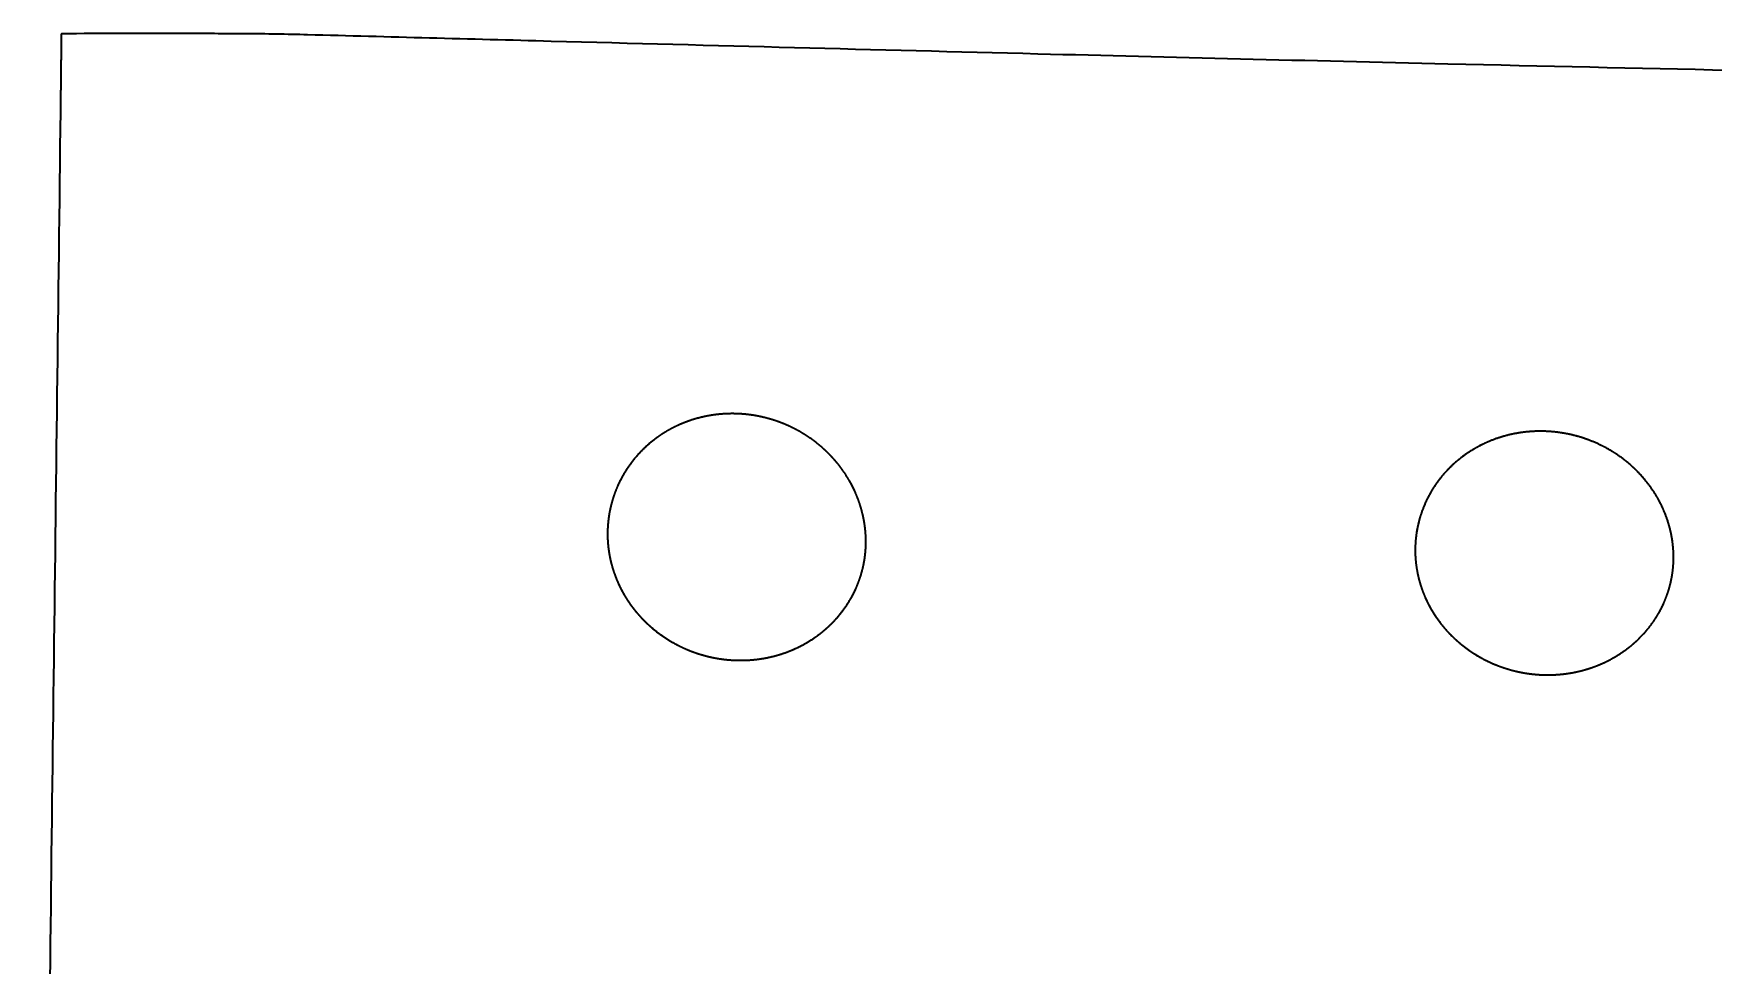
# Model space of a CAD drawing. Header units: millimetres. Extents: x 0 to 2809, y -1128 to 717.
# Drawn here: x 149.6 to 390.1, y 584 to 717.5 of the extents above; entities that cross this region are included whole.
import ezdxf

# ---------------------------------------------------------------- set-up
doc = ezdxf.new("R2010")
doc.units = ezdxf.units.MM
doc.layers.add('Blocks', color=7, linetype='Continuous')
doc.layers.add('Blocks$Inner', color=7, linetype='Continuous', lineweight=25, true_color=0x007f00)
doc.layers.add('Blocks$Outline', color=7, linetype='Continuous', lineweight=35, true_color=0xff3f3f)

# ---------------------------------------------------------------- blocks, each defined once
blk = doc.blocks.new('Balcony Lounge Bench w Arm Front')
at = {"layer": 'Blocks$Inner'}
for points, degree in [([(153.5453905943104, 717.4482015464091), (153.5440914165774, 717.4071952535378), (153.5428282412577, 717.342614442452), (153.5403096329246, 717.1849840188261), (153.5371796612344, 716.9673969430551), (153.5334542121564, 716.6915624403482), (153.5291612791225, 716.3593552614257), (153.5243189308057, 715.9712570197444), (153.5189528996634, 715.5308608945998), (153.5130974129497, 715.0399680640112), (153.506778869727, 714.4999405941926), (153.5000313266428, 713.9152145890766), (153.4928939127749, 713.2880985647789), (153.4854028722257, 712.621641953825), (153.4776002083709, 711.9202199090505), (153.4695284410518, 711.1871242600027), (153.4612320255364, 710.4267743295168), (153.4527564904711, 709.6434580004789), (153.4470176007599, 709.1090895391244), (153.4441337508579, 708.8396092576768)], 3), ([(171.069892035368, 717.4568768156678), (165.2290642562039, 717.464236379692), (159.3877699862169, 717.4655527230498), (153.5453905943104, 717.4482015464091)], 3), ([(153.4441337508579, 708.8396092576768), (151.5082718037665, 550.456237164788), (149.5724098566752, 392.0728650718956)], 2)]:
    blk.add_open_spline(points, degree=degree, dxfattribs=at)
for points, knots in [([(188.8121530085664, 717.2870996211786), (185.8575984624003, 717.3654716849232), (182.857824391951, 717.4144027045659), (179.8891244119477, 717.43745464323), (176.8761455312524, 717.4608354707452), (174.0824141429803, 717.4530658546391), (171.069892035368, 717.4568768156678)], [1759.733882868241, 1759.733882868241, 1759.733882868241, 1759.733882868241, 1768.679479925219, 1768.679479925219, 1768.679479925219, 1777.500156788293, 1777.500156788293, 1777.500156788293, 1777.500156788293]), ([(712.8496366602558, 708.6246625319145), (692.0540468977488, 708.6249975124229), (671.0753497084406, 708.6714617064499), (650.2751296044989, 708.7617412919099), (626.5199850171448, 708.8648461915291), (602.5570521636946, 709.0269355620512), (578.8132848020068, 709.2475965597696), (578.6582285015065, 709.2490375643683), (578.5031727272071, 709.2504811385515), (578.3481174855006, 709.2519272835598), (565.1235229593585, 709.3752683661296), (551.5194746907255, 709.5206635920731), (537.541753521884, 709.692909067111), (523.0798610151287, 709.871120916865), (508.4044913292273, 710.0761830057309), (493.5177792668983, 710.3071765283457), (473.2382504868328, 710.6218490880237), (453.0672210502562, 710.9766934314612), (433.0092004185935, 711.3643615859328), (432.6882720355461, 711.3705671803655), (432.3673461382859, 711.3767817628868), (432.046422741656, 711.3830053055244), (405.9643496171666, 711.8888048074368), (379.3175030363418, 712.4655661569668), (352.1118591029735, 713.1010478465141), (332.0472746540472, 713.5697254509432), (312.4776212594188, 714.0512097784303), (293.402001617942, 714.5350357559073), (270.1546206238818, 715.1246707800383), (246.9170337759788, 715.735103528732), (223.6854076796262, 716.3547333906972), (212.0544708753769, 716.6649492791003), (200.4319557299677, 716.9788683589504), (188.8121530085664, 717.2870996211786)], [1234.280905030845, 1234.280905030845, 1234.280905030845, 1234.280905030845, 1296.860195740027, 1296.860195740027, 1296.860195740027, 1368.359439318258, 1368.359439318258, 1368.359439318258, 1368.825036158428, 1368.825036158428, 1368.825036158428, 1409.683619741801, 1409.683619741801, 1409.683619741801, 1453.787601027467, 1453.787601027467, 1453.787601027467, 1514.443525508282, 1514.443525508282, 1514.443525508282, 1515.409103690396, 1515.409103690396, 1515.409103690396, 1595.622534964821, 1595.622534964821, 1595.622534964821, 1654.592533133886, 1654.592533133886, 1654.592533133886, 1724.66841018761, 1724.66841018761, 1724.66841018761, 1759.733882868241, 1759.733882868241, 1759.733882868241, 1759.733882868241]), ([(347.4193817116466, 643.4381115115502), (347.4193898720259, 643.9881437659387), (347.446461207539, 644.5400591707767), (347.5578463035308, 645.6614593899649), (347.6434228828402, 646.2242823959095), (347.9831290047296, 647.887348211967), (348.3199321796783, 648.9634486874602), (348.9948554443508, 650.532149452607), (349.2484174979509, 651.0469869415392), (349.8023941257889, 652.0397371172148), (350.1034902608808, 652.5196814749506), (350.7526186193209, 653.4475691101361), (351.1006635740887, 653.8955038198328), (351.8446187633199, 654.7587463964264), (352.2417146144689, 655.17519363049), (353.4983657605117, 656.3671926169518), (354.4069541980716, 657.0701376552897), (355.8701650041512, 657.9910852320972), (356.3746920127196, 658.275668806622), (357.4192462493302, 658.799375347895), (357.9597674551987, 659.0384051607616), (359.5997776962795, 659.6715454827463), (360.7273407671601, 659.9879557019194), (362.4701065107402, 660.305839903478), (363.0607635871893, 660.3855674356491), (364.2545591117705, 660.4899245927008), (364.852287825659, 660.5141914698652), (365.4508422633699, 660.5109358692753)], [176.8754634274182, 176.8754634274182, 176.8754634274182, 176.8754634274182, 178.6170756157584, 178.6170756157584, 180.4185893586365, 180.4185893586365, 184.0216168443927, 184.0216168443927, 185.8231305872708, 185.8231305872708, 187.6246443301488, 187.6246443301488, 189.4261580730268, 189.4261580730268, 191.227671815905, 191.227671815905, 194.830699301661, 194.830699301661, 196.6322130445391, 196.6322130445391, 198.4337267874172, 198.4337267874172, 202.0367542731735, 202.0367542731735, 203.8382680160516, 203.8382680160516, 205.6397817589298, 205.6397817589298, 205.6397817589298, 205.6397817589298]), ([(250.9010099003244, 627.6938092133896), (249.6692298369417, 627.6868774869436), (248.4445923242783, 627.7956502181696), (247.2263147205376, 628.0211212230279), (246.6194789716974, 628.1334304911725), (246.0190883535724, 628.2740205515438), (245.4250137027848, 628.4429871604807), (244.8295461482558, 628.6123499388596), (244.2357673929473, 628.8120944511102), (243.6593900899315, 629.036962772574), (242.5096899426462, 629.4855077464199), (241.4155168420184, 630.0361685958305), (240.3760792558096, 630.6890702849232), (240.116329037799, 630.8522271289039), (239.8608974359777, 631.0212849013187), (239.6097533688699, 631.1962526316929), (239.3575557475306, 631.3719543550906), (239.1089686026316, 631.5541643144679), (238.8661035885671, 631.7413195917688), (238.3822327804992, 632.1141974046113), (237.9187729854639, 632.508189736156), (237.4754325685208, 632.9233846628194), (236.5915278735083, 633.7511746206001), (235.8012048367927, 634.6492735363136), (235.1025404279826, 635.6178888906215), (234.9273132077433, 635.8608206528224), (234.7575186991053, 636.1088707272393), (234.5951010215431, 636.3591545776217), (234.4330514377798, 636.6088711995035), (234.2775696467761, 636.861900830645), (234.1286076077085, 637.1182721873411), (233.8326505318219, 637.6276295883581), (233.5635748341083, 638.1480942784583), (233.3210810833516, 638.6797811435572), (233.0789627063787, 639.2106449717285), (232.8646097844539, 639.7499221014805), (232.6777309949794, 640.297752776285), (232.5838861552947, 640.5728566658072), (232.4971693151783, 640.8495759109646), (232.417539738155, 641.1279476016061), (232.3376936787536, 641.4070760784743), (232.2646110293572, 641.6893711371886), (232.1992284519656, 641.9711034709399), (231.938998417656, 643.0924299435501), (231.7949652426068, 644.2201145954568), (231.765313577569, 645.3559103901789), (231.7615140627349, 645.5014493662638), (231.7596135604217, 645.6468973448355), (231.7596135929889, 645.792259909962)], [160.1166928822021, 160.1166928822021, 160.1166928822021, 160.1166928822021, 163.8298102883888, 163.8298102883888, 163.8298102883888, 165.6818500374287, 165.6818500374287, 165.6818500374287, 167.5465877712338, 167.5465877712338, 167.5465877712338, 171.2445516048739, 171.2445516048739, 171.2445516048739, 172.1702139497112, 172.1702139497112, 172.1702139497112, 173.1010978387, 173.1010978387, 173.1010978387, 174.9523542430061, 174.9523542430061, 174.9523542430061, 178.6382448851059, 178.6382448851059, 178.6382448851059, 179.566124225853, 179.566124225853, 179.566124225853, 180.4900787388554, 180.4900787388554, 180.4900787388554, 182.3251522949363, 182.3251522949363, 182.3251522949363, 184.1573988919114, 184.1573988919114, 184.1573988919114, 185.0778152337101, 185.0778152337101, 185.0778152337101, 186.00279614431, 186.00279614431, 186.00279614431, 189.6698171460413, 189.6698171460413, 189.6698171460413, 190.1404799133483, 190.1404799133483, 190.1404799133483, 190.1404799133483]), ([(268.7596636259113, 644.6647169446187), (268.7596462032525, 643.6830819226234), (268.672267474507, 642.712970051587), (268.498691444187, 641.7528756549655), (268.4487662603715, 641.4767264128095), (268.3913834398518, 641.2003470733544), (268.3272955102948, 640.9273161536985), (268.2633783105557, 640.6550125866124), (268.1925108296018, 640.3845657550737), (268.1146865995179, 640.1159298151288), (267.9597879898793, 639.5812462910726), (267.7779237800823, 639.055596880251), (267.5690172056238, 638.5387704757195), (267.3598965459096, 638.0214144329402), (267.1246426043872, 637.5152846887759), (266.8631027736483, 637.0202029577267), (266.7315022083276, 636.7710897136676), (266.5934705679138, 636.5252267195101), (266.4489732976726, 636.2825796958678), (266.3041338478324, 636.0393580671698), (266.1520621582058, 635.798244895599), (265.994530083477, 635.5620811035878), (265.3665877106578, 634.6207029608668), (264.6462962320293, 633.7459314794105), (263.8313901055044, 632.9372983041321), (263.422635112951, 632.5316898091405), (262.9929748035938, 632.1459081827707), (262.5420035592651, 631.7798980148982), (262.3156245567698, 631.5961678597087), (262.0832740275764, 631.4170069066604), (261.8469658206595, 631.2440069471959), (261.6116069121999, 631.0717019639887), (261.3716198133588, 630.9049413386165), (261.1269533084887, 630.7437270506853), (260.14777213048, 630.0985304535716), (259.1069427179609, 629.549587841444), (258.0022967694858, 629.0979770511331), (257.4483591996759, 628.8715115632222), (256.87488033318, 628.6689036990683), (256.2969394235661, 628.4957341212212), (255.7201938645121, 628.3229227086304), (255.1345107098896, 628.1775372008742), (254.539648500242, 628.0597390220282), (253.3449551414706, 627.8231586851689), (252.1324763801676, 627.700739054846), (250.9010099003244, 627.6938092133896)], [131.0514749091318, 131.0514749091318, 131.0514749091318, 131.0514749091318, 134.2559587576637, 134.2559587576637, 134.2559587576637, 135.1807367281119, 135.1807367281119, 135.1807367281119, 136.101024783482, 136.101024783482, 136.101024783482, 137.9321972515999, 137.9321972515999, 137.9321972515999, 139.7652329780848, 139.7652329780848, 139.7652329780848, 140.6878444609303, 140.6878444609303, 140.6878444609303, 141.6144899909772, 141.6144899909772, 141.6144899909772, 145.2948552373726, 145.2948552373726, 145.2948552373726, 147.143207562496, 147.143207562496, 147.143207562496, 148.0727695345335, 148.0727695345335, 148.0727695345335, 148.9972257455386, 148.9972257455386, 148.9972257455386, 152.6906664592433, 152.6906664592433, 152.6906664592433, 154.5537100038592, 154.5537100038592, 154.5537100038592, 156.4045763935336, 156.4045763935336, 156.4045763935336, 160.1166928822021, 160.1166928822021, 160.1166928822021, 160.1166928822021]), ([(366.53978046868, 625.6040924078989), (365.3032845035123, 625.5949095536707), (364.07407628687, 625.7010841417214), (362.8512898381887, 625.9236764810485), (362.2424204274066, 626.0345132233415), (361.6401367665821, 626.1735341968706), (361.044287102497, 626.3408297057322), (360.4472009646925, 626.5084723768341), (359.851849409999, 626.706389160132), (359.2742383535806, 626.9292630141354), (358.1221789583979, 627.3737903731526), (357.0268472281168, 627.9197010438984), (355.9870950320801, 628.5669394698853), (355.7272953025749, 628.7286629734663), (355.4718909707262, 628.8962195799177), (355.2208423730481, 629.0696156356971), (354.9687968593971, 629.2437002485858), (354.7203136355238, 629.4243003214506), (354.4777472265559, 629.6096800437917), (353.9945275756909, 629.9789773636003), (353.5320334230673, 630.3690336680993), (353.0898933876197, 630.7799144566343), (352.2080943253022, 631.5993704321372), (351.4211973692545, 632.4874487997222), (350.7264964451133, 633.4442840382035), (350.5522992259212, 633.6842117998858), (350.3834914202343, 633.929255800238), (350.2221814675504, 634.1762919455505), (350.0612685947344, 634.422719987775), (349.9069542197722, 634.672336311658), (349.7591772261767, 634.9251698160624), (349.4654799306118, 635.427660187961), (349.1987592985533, 635.940769181434), (348.9586127300681, 636.4646234711254), (348.7187242373766, 636.9879147958127), (348.5066233730286, 637.5191574461423), (348.321918644986, 638.0585190379788), (348.2291292155933, 638.3294761210636), (348.1434534865366, 638.601943559006), (348.0648387888941, 638.8759632244473), (347.9860378639387, 639.1506320044573), (347.9139651073128, 639.4283779001889), (347.849552928732, 639.7054591742199), (347.5931309091902, 640.8085074087357), (347.4521932025818, 641.9168064523074), (347.4244326346561, 643.0323437813204), (347.4210646932443, 643.167681947838), (347.4193808116797, 643.302936077016), (347.4193817116466, 643.4381115115502)], [146.8167783011729, 146.8167783011729, 146.8167783011729, 146.8167783011729, 150.5393203340241, 150.5393203340241, 150.5393203340241, 152.395470579808, 152.395470579808, 152.395470579808, 154.2639892154527, 154.2639892154527, 154.2639892154527, 157.9686320086981, 157.9686320086981, 157.9686320086981, 158.8959200888568, 158.8959200888568, 158.8959200888568, 159.8283893875444, 159.8283893875444, 159.8283893875444, 161.6822366159891, 161.6822366159891, 161.6822366159891, 165.3742509612844, 165.3742509612844, 165.3742509612844, 166.3037298344262, 166.3037298344262, 166.3037298344262, 167.2289202189104, 167.2289202189104, 167.2289202189104, 169.0670202138926, 169.0670202138926, 169.0670202138926, 170.9031615338406, 170.9031615338406, 170.9031615338406, 171.8259056668867, 171.8259056668867, 171.8259056668867, 172.7529461500009, 172.7529461500009, 172.7529461500009, 176.428769994122, 176.428769994122, 176.428769994122, 176.8754634274182, 176.8754634274182, 176.8754634274182, 176.8754634274182]), ([(384.4193963699436, 642.4593719479053), (384.4193961969577, 641.4637839380302), (384.3315378545485, 640.5022390500744), (384.1569572704793, 639.5502065907167), (384.1071232419417, 639.2784489207552), (384.0499034089917, 639.006445990759), (383.9860273580853, 638.7376400778521), (383.9223438063455, 638.4696442481145), (383.8517699083459, 638.2034073457689), (383.7742939646087, 637.9388843301786), (383.6200291450041, 637.4121841273518), (383.4389801379293, 636.8940706862377), (383.2310133566789, 636.3843321095228), (383.0227444234079, 635.8738529407783), (382.7884293930329, 635.3740986795528), (382.527840422983, 634.8848881247723), (382.3966858663807, 634.6386682122975), (382.2590988228658, 634.3955664179848), (382.1150335658203, 634.1555481154937), (381.9706745263611, 633.9150403601088), (381.8191529366304, 633.6766349330574), (381.6620753842071, 633.4429095998385), (381.0360096463846, 632.511347954427), (380.3173755307143, 631.6442141152656), (379.5031748300826, 630.8411876195823), (379.0947001102177, 630.438318864235), (378.6651191648853, 630.0548032301522), (378.2139323003685, 629.6906123419758), (377.7620826623388, 629.325886473518), (377.2888482674643, 628.9809943520231), (376.7979878420228, 628.6590771024603), (375.8176916401426, 628.0161769200204), (374.7748676571937, 627.468120948186), (373.6668813677788, 627.0163489388942), (373.1114611154153, 626.7898810432125), (372.5360950913091, 626.586974043872), (371.9561736877658, 626.4133674737604), (371.3775459880635, 626.2401481897286), (370.7897929479768, 626.0941724342556), (370.1926472906744, 625.9756416602686), (368.9936402223138, 625.7376440560183), (367.7764695082988, 625.6132762766683), (366.53978046868, 625.6040924078989)], [117.6202573120237, 117.6202573120237, 117.6202573120237, 117.6202573120237, 120.8611385404677, 120.8611385404677, 120.8611385404677, 121.7892843674778, 121.7892843674778, 121.7892843674778, 122.7126458138396, 122.7126458138396, 122.7126458138396, 124.5506459671174, 124.5506459671174, 124.5506459671174, 126.3912878686567, 126.3912878686567, 126.3912878686567, 127.3179572260615, 127.3179572260615, 127.3179572260615, 128.2482217260997, 128.2482217260997, 128.2482217260997, 131.9430023590497, 131.9430023590497, 131.9430023590497, 133.7989902823188, 133.7989902823188, 133.7989902823188, 135.6605045404432, 135.6605045404432, 135.6605045404432, 139.3674655428131, 139.3674655428131, 139.3674655428131, 141.2369391235951, 141.2369391235951, 141.2369391235951, 143.0937351758631, 143.0937351758631, 143.0937351758631, 146.8167783011729, 146.8167783011729, 146.8167783011729, 146.8167783011729])]:
    blk.add_open_spline(points, degree=3, knots=knots, dxfattribs=at)
for points, weights, knots in [([(231.7596135929887, 645.7922599099564), (231.7596138863674, 646.2257548344675), (231.7759980291927, 646.6599334106871), (231.8091260101359, 647.0948005842147), (231.8314323562012, 647.3876134085463), (231.8614268664604, 647.6810125304052), (231.8987127745867, 647.9714645358139), (231.9359986826744, 648.2619165412406), (231.9806174252478, 648.5502263609), (232.0324435985903, 648.836427495871), (232.2397482919653, 649.981232035896), (232.5613429262696, 651.0925960087671), (232.9976531826511, 652.170216875091), (233.1067307467883, 652.4396220917469), (233.2230425046679, 652.7068996489184), (233.3467285507414, 652.9720060150199), (233.4704145968549, 653.2371123811597), (233.6012755008974, 653.4995116141363), (233.7380569472053, 653.7568901597007), (234.0116198398635, 654.2716472509228), (234.3100643371701, 654.7690859646773), (234.6327701724824, 655.2496243490529), (235.2781818434015, 656.2107011182555), (236.0199308676326, 657.1046643010833), (236.8615893671909, 657.9289821311163), (237.7032478674527, 658.7532999618311), (238.6191661115012, 659.4824453902434), (239.60290537743, 660.1177223234396), (240.0947750107551, 660.4353607902657), (240.6039926438968, 660.7296183082785), (241.130916215331, 661.0000307843627), (241.6578397870447, 661.2704432605916), (242.2046430724387, 661.5175792438606), (242.7578799610044, 661.7354720077874), (243.8643537391052, 662.1712575359892), (245.0057500079271, 662.4966564635256), (246.1816925905343, 662.7131860382599), (246.7696638823738, 662.8214508257144), (247.3674925007533, 662.9024035703734), (247.9718790473229, 662.9547234435464), (248.5762656024724, 663.0070433174634), (249.1814524184271, 663.0303444062262), (249.7874352776744, 663.0250554148697)], [0.9999999333197223, 0.9999999333133444, 0.9999999333004645, 0.999999933280681, 0.99999993326736, 0.999999933250875, 0.999999933231341, 0.999999933211808, 0.999999933189211, 0.999999933163521, 0.99999993306076, 0.99999993290895, 0.999999932703207, 0.999999932651771, 0.999999932596946, 0.999999932538587, 0.999999932480228, 0.999999932418428, 0.999999932353728, 0.999999932224327, 0.999999932082749, 0.999999931928867, 0.999999931621102, 0.999999931264416, 0.999999930854958, 0.999999930445501, 0.999999929995708, 0.999999929509075, 0.999999929265759, 0.999999929013069, 0.999999928751057, 0.999999928489046, 0.999999928216611, 0.999999927940855, 0.999999927389345, 0.999999926819855, 0.999999926237017, 0.999999925945598, 0.999999925650256, 0.999999925353386, 0.999999950234058, 0.99999997511602, 1], [190.1404799133483, 190.1404799133483, 190.1404799133483, 190.1404799133483, 191.4929458152341, 191.4929458152341, 191.4929458152341, 192.4096838455204, 192.4096838455204, 192.4096838455204, 193.3213990769518, 193.3213990769518, 193.3213990769518, 196.9570787475152, 196.9570787475152, 196.9570787475152, 197.8715761431239, 197.8715761431239, 197.8715761431239, 198.7889067567143, 198.7889067567143, 198.7889067567143, 200.6100832925806, 200.6100832925806, 200.6100832925806, 204.2598349550535, 204.2598349550535, 204.2598349550535, 207.9149863748407, 207.9149863748407, 207.9149863748407, 209.7392329315421, 209.7392329315421, 209.7392329315421, 211.5775738170427, 211.5775738170427, 211.5775738170427, 215.2279971247452, 215.2279971247452, 215.2279971247452, 217.0634845400542, 217.0634845400542, 217.0634845400542, 218.9020947817832, 218.9020947817832, 218.9020947817832, 218.9020947817832]), ([(249.7874352776744, 663.0250554148697), (250.0633868547393, 663.022658533723), (250.339503857508, 663.0143266952873), (250.6157875165445, 663.0000251622114), (250.9462151048075, 662.9829311270291), (251.2768808451235, 662.9572997668823), (251.6077880859086, 662.9230705769122), (252.2153804784308, 662.8602209536165), (252.8181887084392, 662.7688428967823), (253.4125423953512, 662.6503757654747), (254.6012497708228, 662.4134415025059), (255.7613531797334, 662.0684169914223), (256.8925045497816, 661.614005156924), (257.458080235515, 661.3867992393879), (258.0188608570199, 661.1305359658612), (258.5609420222296, 660.8514721929059), (259.1030231878526, 660.5724084197441), (259.6285879312461, 660.2699545693649), (260.1379716027087, 659.9445917851074), (261.156738946619, 659.2938662159504), (262.1118889210722, 658.5516032329324), (262.9985151268742, 657.7153042270767), (263.8851413335469, 656.879005220403), (264.6747483222507, 655.9757592881647), (265.3710222604157, 655.0080480626938), (265.7191592296221, 654.5241924497578), (266.0437902498791, 654.0241003627918), (266.3443403042396, 653.5073607508871), (266.6448903586595, 652.990621138899), (266.9216529299881, 652.4557728736203), (267.1680514693277, 651.9158648098264), (267.6608485480712, 650.8360486821675), (268.0400866326137, 649.7253503718997), (268.3065706030854, 648.5838098613642), (268.3731915957026, 648.2984247337881), (268.4327018214498, 648.0110944725609), (268.4849836385382, 647.721783828257), (268.5372654555887, 647.4324731839782), (268.5824113527124, 647.1403536324407), (268.6198640023725, 646.8486803891016), (268.6947693016821, 646.2653339025512), (268.7391821348111, 645.6838139729009), (268.7540334245606, 645.1040389429917), (268.7577874262241, 644.9574876023879), (268.7596661237233, 644.8110469484732), (268.7596636259116, 644.6647169446195)], [1, 0.999999999999818, 0.999999999999808, 1, 0.999999955844792, 0.999999911690813, 0.999999867538293, 0.999999867037767, 0.999999866546795, 0.999999866069489, 0.999999865114877, 0.999999864210524, 0.999999863366176, 0.999999862944001, 0.999999862535204, 0.99999986215083, 0.999999861766455, 0.999999861404778, 0.999999861065965, 0.999999860388337, 0.999999859801383, 0.999999859312367, 0.999999858823351, 0.999999858447897, 0.999999858179231, 0.999999858044898, 0.999999857937402, 0.999999857856704, 0.999999857776006, 0.999999857722355, 0.999999857696002, 0.999999857643296, 0.999999857696804, 0.999999857846894, 0.999999857884417, 0.999999857928024, 0.999999857977661, 0.999999858027298, 0.999999858083149, 0.999999858144472, 0.99999985826712, 0.999999858411431, 0.99999985857551, 0.9999998586169849, 0.9999998586597139, 0.9999998587036817], [87.85062304854529, 87.85062304854529, 87.85062304854529, 87.85062304854529, 89.06796869649581, 89.06796869649581, 89.06796869649581, 90.5271464137539, 90.5271464137539, 90.5271464137539, 93.19925932805602, 93.19925932805602, 93.19925932805602, 98.51075907996629, 98.51075907996629, 98.51075907996629, 101.1847005701213, 101.1847005701213, 101.1847005701213, 103.8374704332546, 103.8374704332546, 103.8374704332546, 109.1515090867855, 109.1515090867855, 109.1515090867855, 114.4594305956411, 114.4594305956411, 114.4594305956411, 117.1076491040727, 117.1076491040727, 117.1076491040727, 119.7738636544702, 119.7738636544702, 119.7738636544702, 125.0657417824357, 125.0657417824357, 125.0657417824357, 126.3927806987444, 126.3927806987444, 126.3927806987444, 127.727664735322, 127.727664735322, 127.727664735322, 130.3816192739315, 130.3816192739315, 130.3816192739315, 131.0514749091318, 131.0514749091318, 131.0514749091318, 131.0514749091318]), ([(365.4508422633699, 660.5109358692753), (365.7088144293074, 660.5095431686154), (365.9669407766109, 660.5030325303119), (366.2252216941597, 660.4913742430035), (366.8244172906416, 660.4643420818029), (367.4264618582602, 660.4093235948749), (368.6182176111288, 660.2449682371953), (369.2072587187504, 660.1359660196795), (370.9521929918483, 659.7312396788002), (372.0880138047214, 659.3572356569202), (373.7480420399988, 658.6357789957474), (374.2897289699504, 658.370144597764), (375.337210649941, 657.7955519214593), (375.8449442856618, 657.485870740049), (376.8287871848515, 656.8222855532003), (377.3048046242984, 656.4683905610655), (378.2251339729519, 655.7151226868555), (378.6709122971806, 655.313945020971), (379.936775523609, 654.0619640533187), (380.6868291430001, 653.1631519394723), (381.6750061757193, 651.7211972674559), (381.9814417746784, 651.2245389376221), (382.5465370176316, 650.1990379357812), (382.8020130481818, 649.6754978542922), (383.4839005406684, 648.086149804949), (383.8283979416083, 646.9965683056143), (384.1796421403487, 645.3168017356111), (384.2689988335005, 644.7463751118448), (384.3878245652195, 643.6120059191999), (384.4178326828987, 643.0464065556444), (384.4193963699436, 642.4593719479053)], [1, 0.999999999998829, 0.999999999998811, 1, 1, 1, 1, 1, 1, 1, 1, 1, 1, 1, 1, 1, 1, 1, 1, 1, 1, 1, 1, 1, 1, 1, 1, 1, 1, 1, 1], [88.0196105017095, 88.0196105017095, 88.0196105017095, 88.0196105017095, 88.79951766256005, 88.79951766256005, 88.79951766256005, 90.60081389065151, 90.60081389065151, 92.40211011874295, 92.40211011874295, 96.00470257492582, 96.00470257492582, 97.80599880301716, 97.80599880301716, 99.6072950311085, 99.6072950311085, 101.4085912591998, 101.4085912591998, 103.2098874872913, 103.2098874872913, 106.8124799434742, 106.8124799434742, 108.6137761715657, 108.6137761715657, 110.4150723996574, 110.4150723996574, 114.0176648558407, 114.0176648558407, 115.8189610839322, 115.8189610839322, 117.6202573120237, 117.6202573120237, 117.6202573120237, 117.6202573120237])]:
    blk.add_rational_spline(points, weights, degree=3, knots=knots, dxfattribs=at)
at = {"layer": 'Blocks$Outline'}
blk.add_open_spline([(1274.237480637985, 546.6535280076241), (1273.576700281872, 600.7155550909774), (1272.915919925767, 654.7775821743198), (1272.255139569654, 708.8396092576768), (1272.252255719752, 709.1090895391244), (1272.246516830044, 709.6434580004789), (1272.238041294975, 710.4267743295168), (1272.22974487946, 711.1871242600027), (1272.221673112141, 711.9202199090505), (1272.21387044829, 712.621641953825), (1272.206379407737, 713.2880985647789), (1272.199241993872, 713.9152145890766), (1272.192494450788, 714.4999405941926), (1272.186175907565, 715.0399680640112), (1272.180320420852, 715.5308608945998), (1272.174954389706, 715.9712570197444), (1272.170112041389, 716.3593552614257), (1272.165819108355, 716.6915624403482), (1272.162093659277, 716.9673969430551), (1272.158963687587, 717.1849840188261), (1272.156445079254, 717.342614442452), (1272.155181903934, 717.4071952535378), (1272.153882726205, 717.4482015464091), (1266.311503334298, 717.4655527230498), (1260.470209064308, 717.464236379692), (1254.629381285144, 717.4568768156678), (1251.616859177531, 717.4530658546391), (1248.823127789259, 717.4608354707452), (1245.810148908564, 717.43745464323), (1242.841448928561, 717.4144027045659), (1239.841674858111, 717.3654716849232), (1236.887120311945, 717.2870996211786), (1225.267317590544, 716.9788683589504), (1213.644802445135, 716.6649492791003), (1202.013865640885, 716.3547333906972), (1178.782239544533, 715.735103528732), (1155.54465269663, 715.1246707800383), (1132.297271702573, 714.5350357559073), (1113.221652061093, 714.0512097784303), (1093.651998666464, 713.5697254509432), (1073.587414217538, 713.1010478465141), (1046.38177028417, 712.4655661569668), (1019.734923703349, 711.8888048074368), (993.6528505788556, 711.3830053055244), (993.3319271822256, 711.3767817628868), (993.0110012849655, 711.3705671803655), (992.6900729019217, 711.3643615859328), (972.6320522702554, 710.9766934314612), (952.4610228336787, 710.6218490880237), (932.1814940536133, 710.3071765283457), (917.2947819912843, 710.0761830057309), (902.6194123053829, 709.871120916865), (888.1575197986276, 709.692909067111), (874.1797986297861, 709.5206635920731), (860.575750361153, 709.3752683661296), (847.351155835011, 709.2519272835598), (847.1961005933044, 709.2504811385515), (847.041044819005, 709.2490375643683), (846.8859885185047, 709.2475965597696), (823.142221156817, 709.0269355620512), (799.1792883033668, 708.8648461915291), (775.4241437160126, 708.7617412919099), (754.6239236120746, 708.6714617064499), (733.6452264227628, 708.6249975124229), (712.8496366602558, 708.6246625319145), (692.0540468977488, 708.6249975124229), (671.0753497084406, 708.6714617064499), (650.2751296044989, 708.7617412919099), (626.5199850171448, 708.8648461915291), (602.5570521636946, 709.0269355620512), (578.8132848020068, 709.2475965597696), (578.6582285015065, 709.2490375643683), (578.5031727272071, 709.2504811385515), (578.3481174855006, 709.2519272835598), (565.1235229593585, 709.3752683661296), (551.5194746907255, 709.5206635920731), (537.541753521884, 709.692909067111), (523.0798610151287, 709.871120916865), (508.4044913292273, 710.0761830057309), (493.5177792668983, 710.3071765283457), (473.2382504868328, 710.6218490880237), (453.0672210502562, 710.9766934314612), (433.0092004185935, 711.3643615859328), (432.6882720355461, 711.3705671803655), (432.3673461382859, 711.3767817628868), (432.046422741656, 711.3830053055244), (405.9643496171666, 711.8888048074368), (379.3175030363418, 712.4655661569668), (352.1118591029735, 713.1010478465141), (332.0472746540472, 713.5697254509432), (312.4776212594188, 714.0512097784303), (293.402001617942, 714.5350357559073), (270.1546206238818, 715.1246707800383), (246.9170337759788, 715.735103528732), (223.6854076796262, 716.3547333906972), (212.0544708753769, 716.6649492791003), (200.4319557299677, 716.9788683589504), (188.8121530085664, 717.2870996211786), (185.8575984624003, 717.3654716849232), (182.857824391951, 717.4144027045659), (179.8891244119477, 717.43745464323), (176.8761455312524, 717.4608354707452), (174.0824141429803, 717.4530658546391), (171.069892035368, 717.4568768156678), (165.2290642562039, 717.464236379692), (159.3877699862169, 717.4655527230498), (153.5453905943104, 717.4482015464091), (153.5440914165774, 717.4071952535378), (153.5428282412577, 717.342614442452), (153.5403096329246, 717.1849840188261), (153.5371796612344, 716.9673969430551), (153.5334542121564, 716.6915624403482), (153.5291612791225, 716.3593552614257), (153.5243189308057, 715.9712570197444), (153.5189528996634, 715.5308608945998), (153.5130974129497, 715.0399680640112), (153.506778869727, 714.4999405941926), (153.5000313266428, 713.9152145890766), (153.4928939127749, 713.2880985647789), (153.4854028722257, 712.621641953825), (153.4776002083709, 711.9202199090505), (153.4695284410518, 711.1871242600027), (153.4612320255364, 710.4267743295168), (153.4527564904711, 709.6434580004789), (153.4470176007599, 709.1090895391244), (153.4441337508579, 708.8396092576768), (152.7833533947487, 654.7775821743235), (152.1225730386395, 600.7155550909702), (151.4617926825267, 546.6535280076168)], degree=3, knots=[489.1435868576591, 489.1435868576591, 489.1435868576591, 489.1435868576591, 656.5378790012626, 656.5378790012626, 656.5378790012626, 657.5378790012626, 658.5378790012626, 659.5378790012626, 660.5378790012626, 661.5378790012626, 662.5378790012626, 663.5378790012626, 664.5378790012626, 665.5378790012626, 666.5378790012626, 667.5378790012626, 668.5378790012626, 669.5378790012626, 670.5378790012626, 671.5378790012626, 672.5378790012626, 673.5378790012626, 673.5378790012626, 673.5378790012626, 691.0616532733974, 691.0616532733974, 691.0616532733974, 699.8823301364711, 699.8823301364711, 699.8823301364711, 708.8279271934485, 708.8279271934485, 708.8279271934485, 743.8933998740797, 743.8933998740797, 743.8933998740797, 813.9692769278035, 813.9692769278035, 813.9692769278035, 872.9392750968688, 872.9392750968688, 872.9392750968688, 953.1527063712934, 953.1527063712934, 953.1527063712934, 954.1182845534078, 954.1182845534078, 954.1182845534078, 1014.774209034223, 1014.774209034223, 1014.774209034223, 1058.878190319889, 1058.878190319889, 1058.878190319889, 1099.736773903261, 1099.736773903261, 1099.736773903261, 1100.202370743432, 1100.202370743432, 1100.202370743432, 1171.701614321663, 1171.701614321663, 1171.701614321663, 1234.280905030845, 1234.280905030845, 1234.280905030845, 1296.860195740027, 1296.860195740027, 1296.860195740027, 1368.359439318258, 1368.359439318258, 1368.359439318258, 1368.825036158428, 1368.825036158428, 1368.825036158428, 1409.683619741801, 1409.683619741801, 1409.683619741801, 1453.787601027467, 1453.787601027467, 1453.787601027467, 1514.443525508282, 1514.443525508282, 1514.443525508282, 1515.409103690396, 1515.409103690396, 1515.409103690396, 1595.622534964821, 1595.622534964821, 1595.622534964821, 1654.592533133886, 1654.592533133886, 1654.592533133886, 1724.66841018761, 1724.66841018761, 1724.66841018761, 1759.733882868241, 1759.733882868241, 1759.733882868241, 1768.679479925219, 1768.679479925219, 1768.679479925219, 1777.500156788293, 1777.500156788293, 1777.500156788293, 1795.023931060427, 1795.023931060427, 1795.023931060427, 1796.023931060427, 1797.023931060427, 1798.023931060427, 1799.023931060427, 1800.023931060427, 1801.023931060427, 1802.023931060427, 1803.023931060427, 1804.023931060427, 1805.023931060427, 1806.023931060427, 1807.023931060427, 1808.023931060427, 1809.023931060427, 1810.023931060427, 1811.023931060427, 1812.023931060427, 1812.023931060427, 1812.023931060427, 1979.418223204042, 1979.418223204042, 1979.418223204042, 1979.418223204042], dxfattribs=at)
for points, weights, knots in [([(249.7874352776736, 663.0250554148682), (250.0633868547427, 663.0226585337184), (250.3395038575105, 663.0143266952787), (250.6157875165446, 663.0000251622113), (250.9462151048077, 662.9829311270297), (251.2768808451208, 662.9572997668803), (251.6077880859103, 662.9230705769126), (252.2153804784292, 662.8602209536135), (252.8181887084385, 662.7688428967837), (253.4125423953527, 662.6503757654717), (254.6012497708253, 662.4134415025052), (255.761353179732, 662.0684169914199), (256.8925045497829, 661.6140051569222), (257.4580802355158, 661.38679923939), (258.0188608570217, 661.1305359658598), (258.5609420222304, 660.8514721929107), (259.1030231878525, 660.5724084197404), (259.6285879312442, 660.2699545693664), (260.1379716027083, 659.9445917851136), (261.1567389466214, 659.2938662159517), (262.1118889210731, 658.5516032329373), (262.9985151268752, 657.7153042270734), (263.885141333548, 656.8790052203987), (264.6747483222515, 655.9757592881671), (265.3710222604136, 655.0080480626928), (265.7191592296222, 654.5241924497643), (266.0437902498782, 654.0241003627948), (266.3443403042374, 653.5073607508847), (266.6448903586632, 652.9906211388945), (266.9216529299901, 652.4557728736193), (267.1680514693307, 651.9158648098277), (267.6608485480728, 650.8360486821666), (268.0400866326106, 649.7253503718978), (268.3065706030872, 648.5838098613636), (268.3731915957028, 648.2984247337924), (268.4327018214478, 648.0110944725658), (268.4849836385388, 647.7217838282542), (268.5372654555881, 647.4324731839783), (268.582411352712, 647.1403536324389), (268.6198640023715, 646.8486803891046), (268.6947693016798, 646.2653339025528), (268.7391821348091, 645.6838139729031), (268.75403342456, 645.104038942995), (268.7577874262237, 644.9574876023871), (268.7596661237246, 644.8110469484743), (268.7596636259094, 644.6647169446217), (268.759646203253, 643.6830819226216), (268.6722674745054, 642.7129700515848), (268.4986914441874, 641.7528756549649), (268.4487662603716, 641.4767264128071), (268.3913834398491, 641.2003470733529), (268.3272955102934, 640.9273161536956), (268.263378310556, 640.6550125866095), (268.1925108296023, 640.3845657550708), (268.1146865995169, 640.1159298151265), (267.9597879898777, 639.5812462910698), (267.7779237800794, 639.0555968802496), (267.5690172056208, 638.5387704757185), (267.3598965459067, 638.0214144329371), (267.1246426043845, 637.5152846887735), (266.8631027736465, 637.0202029577267), (266.7315022083255, 636.7710897136677), (266.5934705679117, 636.5252267195087), (266.4489732976725, 636.2825796958647), (266.3041338478295, 636.0393580671667), (266.1520621582054, 635.7982448955984), (265.9945300834752, 635.5620811035849), (265.3665877106577, 634.6207029608657), (264.6462962320286, 633.7459314794072), (263.8313901055024, 632.9372983041311), (263.4226351129488, 632.5316898091381), (262.9929748035909, 632.1459081827684), (262.5420035592628, 631.7798980148975), (262.31562455677, 631.5961678597058), (262.083274027574, 631.4170069066582), (261.8469658206598, 631.2440069471941), (261.611606912197, 631.0717019639862), (261.371619813357, 630.9049413386157), (261.1269533084887, 630.7437270506848), (260.1477721304788, 630.0985304535684), (259.1069427179586, 629.5495878414425), (258.0022967694836, 629.0979770511332), (257.4483591996733, 628.8715115632191), (256.8748803331802, 628.6689036990668), (256.296939423566, 628.4957341212196), (255.7201938645116, 628.3229227086272), (255.1345107098892, 628.1775372008719), (254.539648500241, 628.0597390220255), (253.3449551414679, 627.8231586851688), (252.132476380167, 627.700739054843), (250.901009900322, 627.6938092133865), (249.6692298369422, 627.6868774869403), (248.4445923242777, 627.7956502181688), (247.226314720538, 628.0211212230258), (246.6194789716954, 628.1334304911722), (246.0190883535722, 628.2740205515431), (245.4250137027817, 628.4429871604799), (244.8295461482553, 628.6123499388596), (244.2357673929457, 628.812094451107), (243.6593900899285, 629.036962772573), (242.509689942644, 629.4855077464165), (241.4155168420161, 630.0361685958272), (240.3760792558081, 630.6890702849199), (240.1163290377977, 630.8522271289024), (239.8608974359771, 631.0212849013159), (239.6097533688686, 631.19625263169), (239.357555747531, 631.3719543550892), (239.1089686026309, 631.5541643144655), (238.8661035885646, 631.7413195917677), (238.3822327804973, 632.1141974046083), (237.918772985463, 632.5081897361547), (237.4754325685201, 632.9233846628183), (236.5915278735075, 633.7511746205971), (235.8012048367927, 634.6492735363114), (235.1025404279798, 635.6178888906182), (234.9273132077414, 635.8608206528215), (234.7575186991029, 636.1088707272365), (234.5951010215409, 636.3591545776205), (234.4330514377769, 636.6088711995026), (234.2775696467739, 636.8619008306432), (234.1286076077088, 637.1182721873392), (233.83265053182, 637.6276295883563), (233.5635748341069, 638.1480942784585), (233.3210810833515, 638.6797811435547), (233.0789627063757, 639.2106449717265), (232.8646097844515, 639.7499221014799), (232.6777309949795, 640.297752776285), (232.5838861552947, 640.5728566658049), (232.4971693151767, 640.8495759109622), (232.4175397381551, 641.1279476016047), (232.3376936787518, 641.4070760784733), (232.2646110293572, 641.6893711371881), (232.1992284519642, 641.9711034709389), (231.9389984176555, 643.0924299435482), (231.7949652426065, 644.2201145954558), (231.7653135775669, 645.3559103901777), (231.7615140627341, 645.501449366261), (231.7596135604215, 645.6468973448323), (231.7596135929887, 645.7922599099601), (231.7596138863674, 646.2257548344675), (231.7759980291927, 646.6599334106871), (231.8091260101359, 647.0948005842147), (231.8314323562012, 647.3876134085463), (231.8614268664604, 647.6810125304052), (231.8987127745867, 647.9714645358139), (231.9359986826744, 648.2619165412406), (231.9806174252478, 648.5502263609), (232.0324435985903, 648.836427495871), (232.2397482919653, 649.981232035896), (232.5613429262696, 651.0925960087671), (232.9976531826511, 652.170216875091), (233.1067307467883, 652.4396220917469), (233.2230425046679, 652.7068996489184), (233.3467285507414, 652.9720060150199), (233.4704145968549, 653.2371123811597), (233.6012755008974, 653.4995116141363), (233.7380569472053, 653.7568901597007), (234.0116198398635, 654.2716472509228), (234.3100643371701, 654.7690859646773), (234.6327701724824, 655.2496243490529), (235.2781818434015, 656.2107011182555), (236.0199308676326, 657.1046643010833), (236.8615893671909, 657.9289821311163), (237.7032478674527, 658.7532999618311), (238.6191661115012, 659.4824453902434), (239.60290537743, 660.1177223234396), (240.0947750107551, 660.4353607902657), (240.6039926438968, 660.7296183082785), (241.130916215331, 661.0000307843627), (241.6578397870447, 661.2704432605916), (242.2046430724387, 661.5175792438606), (242.7578799610044, 661.7354720077874), (243.8643537391052, 662.1712575359892), (245.0057500079271, 662.4966564635256), (246.1816925905343, 662.7131860382599), (246.7696638823738, 662.8214508257144), (247.3674925007533, 662.9024035703734), (247.9718790473229, 662.9547234435464), (248.5762656024724, 663.0070433174634), (249.1814524184271, 663.0303444062262), (249.7874352776744, 663.0250554148661)], [1.000000074616051, 1.000000074615869, 1.000000074615859, 1.000000074616051, 1.00000003046084, 0.9999999863068576, 0.9999999421543342, 0.9999999416538082, 0.9999999411628361, 0.9999999406855301, 0.999999939730918, 0.999999938826565, 0.9999999379822169, 0.9999999375600419, 0.9999999371512449, 0.9999999367668708, 0.9999999363824957, 0.9999999360208188, 0.9999999356820057, 0.9999999350043777, 0.9999999344174236, 0.9999999339284076, 0.9999999334393915, 0.9999999330639375, 0.9999999327952716, 0.9999999326609386, 0.9999999325534425, 0.9999999324727444, 0.9999999323920464, 0.9999999323383955, 0.9999999323120424, 0.9999999322593365, 0.9999999323128445, 0.9999999324629345, 0.9999999325004575, 0.9999999325440646, 0.9999999325937016, 0.9999999326433385, 0.9999999326991895, 0.9999999327605126, 0.9999999328831606, 0.9999999330274716, 0.9999999331915506, 0.9999999332330255, 0.9999999332757544, 0.9999999333197223, 0.9999999333197223, 0.9999999333197223, 0.9999999333197223, 0.9999999333197223, 0.9999999333197223, 0.9999999333197223, 0.9999999333197223, 0.9999999333197223, 0.9999999333197223, 0.9999999333197223, 0.9999999333197223, 0.9999999333197223, 0.9999999333197223, 0.9999999333197223, 0.9999999333197223, 0.9999999333197223, 0.9999999333197223, 0.9999999333197223, 0.9999999333197223, 0.9999999333197223, 0.9999999333197223, 0.9999999333197223, 0.9999999333197223, 0.9999999333197223, 0.9999999333197223, 0.9999999333197223, 0.9999999333197223, 0.9999999333197223, 0.9999999333197223, 0.9999999333197223, 0.9999999333197223, 0.9999999333197223, 0.9999999333197223, 0.9999999333197223, 0.9999999333197223, 0.9999999333197223, 0.9999999333197223, 0.9999999333197223, 0.9999999333197223, 0.9999999333197223, 0.9999999333197223, 0.9999999333197223, 0.9999999333197223, 0.9999999333197223, 0.9999999333197223, 0.9999999333197223, 0.9999999333197223, 0.9999999333197223, 0.9999999333197223, 0.9999999333197223, 0.9999999333197223, 0.9999999333197223, 0.9999999333197223, 0.9999999333197223, 0.9999999333197223, 0.9999999333197223, 0.9999999333197223, 0.9999999333197223, 0.9999999333197223, 0.9999999333197223, 0.9999999333197223, 0.9999999333197223, 0.9999999333197223, 0.9999999333197223, 0.9999999333197223, 0.9999999333197223, 0.9999999333197223, 0.9999999333197223, 0.9999999333197223, 0.9999999333197223, 0.9999999333197223, 0.9999999333197223, 0.9999999333197223, 0.9999999333197223, 0.9999999333197223, 0.9999999333197223, 0.9999999333197223, 0.9999999333197223, 0.9999999333197223, 0.9999999333197223, 0.9999999333197223, 0.9999999333197223, 0.9999999333197223, 0.9999999333197223, 0.9999999333197223, 0.9999999333197223, 0.9999999333197223, 0.9999999333197223, 0.9999999333197223, 0.9999999333197223, 0.9999999333197223, 0.9999999333197223, 0.9999999333197223, 0.9999999333133444, 0.9999999333004645, 0.999999933280681, 0.99999993326736, 0.999999933250875, 0.999999933231341, 0.999999933211808, 0.999999933189211, 0.999999933163521, 0.99999993306076, 0.99999993290895, 0.999999932703207, 0.999999932651771, 0.999999932596946, 0.999999932538587, 0.999999932480228, 0.999999932418428, 0.999999932353728, 0.999999932224327, 0.999999932082749, 0.999999931928867, 0.999999931621102, 0.999999931264416, 0.999999930854958, 0.999999930445501, 0.999999929995708, 0.999999929509075, 0.999999929265759, 0.999999929013069, 0.999999928751057, 0.999999928489046, 0.999999928216611, 0.999999927940855, 0.999999927389345, 0.999999926819855, 0.999999926237017, 0.999999925945598, 0.999999925650256, 0.999999925353386, 0.999999950234058, 0.99999997511602, 1], [87.85062304854529, 87.85062304854529, 87.85062304854529, 87.85062304854529, 89.06796869649581, 89.06796869649581, 89.06796869649581, 90.5271464137539, 90.5271464137539, 90.5271464137539, 93.19925932805602, 93.19925932805602, 93.19925932805602, 98.51075907996629, 98.51075907996629, 98.51075907996629, 101.1847005701213, 101.1847005701213, 101.1847005701213, 103.8374704332546, 103.8374704332546, 103.8374704332546, 109.1515090867855, 109.1515090867855, 109.1515090867855, 114.4594305956411, 114.4594305956411, 114.4594305956411, 117.1076491040727, 117.1076491040727, 117.1076491040727, 119.7738636544702, 119.7738636544702, 119.7738636544702, 125.0657417824357, 125.0657417824357, 125.0657417824357, 126.3927806987444, 126.3927806987444, 126.3927806987444, 127.727664735322, 127.727664735322, 127.727664735322, 130.3816192739315, 130.3816192739315, 130.3816192739315, 131.0514749091318, 131.0514749091318, 131.0514749091318, 134.2559587576637, 134.2559587576637, 134.2559587576637, 135.1807367281119, 135.1807367281119, 135.1807367281119, 136.101024783482, 136.101024783482, 136.101024783482, 137.9321972515999, 137.9321972515999, 137.9321972515999, 139.7652329780848, 139.7652329780848, 139.7652329780848, 140.6878444609303, 140.6878444609303, 140.6878444609303, 141.6144899909772, 141.6144899909772, 141.6144899909772, 145.2948552373726, 145.2948552373726, 145.2948552373726, 147.143207562496, 147.143207562496, 147.143207562496, 148.0727695345335, 148.0727695345335, 148.0727695345335, 148.9972257455386, 148.9972257455386, 148.9972257455386, 152.6906664592433, 152.6906664592433, 152.6906664592433, 154.5537100038592, 154.5537100038592, 154.5537100038592, 156.4045763935336, 156.4045763935336, 156.4045763935336, 160.1166928822021, 160.1166928822021, 160.1166928822021, 163.8298102883888, 163.8298102883888, 163.8298102883888, 165.6818500374287, 165.6818500374287, 165.6818500374287, 167.5465877712338, 167.5465877712338, 167.5465877712338, 171.2445516048739, 171.2445516048739, 171.2445516048739, 172.1702139497112, 172.1702139497112, 172.1702139497112, 173.1010978387, 173.1010978387, 173.1010978387, 174.9523542430061, 174.9523542430061, 174.9523542430061, 178.6382448851059, 178.6382448851059, 178.6382448851059, 179.566124225853, 179.566124225853, 179.566124225853, 180.4900787388554, 180.4900787388554, 180.4900787388554, 182.3251522949363, 182.3251522949363, 182.3251522949363, 184.1573988919114, 184.1573988919114, 184.1573988919114, 185.0778152337101, 185.0778152337101, 185.0778152337101, 186.00279614431, 186.00279614431, 186.00279614431, 189.6698171460413, 189.6698171460413, 189.6698171460413, 190.1404799133483, 190.1404799133483, 190.1404799133483, 191.4929458152341, 191.4929458152341, 191.4929458152341, 192.4096838455204, 192.4096838455204, 192.4096838455204, 193.3213990769518, 193.3213990769518, 193.3213990769518, 196.9570787475152, 196.9570787475152, 196.9570787475152, 197.8715761431239, 197.8715761431239, 197.8715761431239, 198.7889067567143, 198.7889067567143, 198.7889067567143, 200.6100832925806, 200.6100832925806, 200.6100832925806, 204.2598349550535, 204.2598349550535, 204.2598349550535, 207.9149863748407, 207.9149863748407, 207.9149863748407, 209.7392329315421, 209.7392329315421, 209.7392329315421, 211.5775738170427, 211.5775738170427, 211.5775738170427, 215.2279971247452, 215.2279971247452, 215.2279971247452, 217.0634845400542, 217.0634845400542, 217.0634845400542, 218.9020947817832, 218.9020947817832, 218.9020947817832, 218.9020947817832]), ([(365.4508422633699, 660.5109358692716), (365.7088144293074, 660.5095431686154), (365.9669407766109, 660.5030325303119), (366.2252216941597, 660.4913742430035), (366.8244172906416, 660.4643420818029), (367.4264618582602, 660.4093235948749), (368.6182176111288, 660.2449682371953), (369.2072587187504, 660.1359660196795), (370.9521929918483, 659.7312396788002), (372.0880138047214, 659.3572356569202), (373.7480420399988, 658.6357789957474), (374.2897289699504, 658.370144597764), (375.337210649941, 657.7955519214593), (375.8449442856618, 657.485870740049), (376.8287871848515, 656.8222855532003), (377.3048046242984, 656.4683905610655), (378.2251339729519, 655.7151226868555), (378.6709122971806, 655.313945020971), (379.936775523609, 654.0619640533187), (380.6868291430001, 653.1631519394723), (381.6750061757193, 651.7211972674559), (381.9814417746784, 651.2245389376221), (382.5465370176316, 650.1990379357812), (382.8020130481818, 649.6754978542922), (383.4839005406684, 648.086149804949), (383.8283979416083, 646.9965683056143), (384.1796421403487, 645.3168017356111), (384.2689988335005, 644.7463751118448), (384.3878245652195, 643.6120059191999), (384.4178326828987, 643.0464065556444), (384.4193963699436, 642.4593719479053), (384.4193961969577, 641.4637839380302), (384.3315378545485, 640.5022390500744), (384.1569572704793, 639.5502065907167), (384.1071232419417, 639.2784489207552), (384.0499034089917, 639.006445990759), (383.9860273580853, 638.7376400778521), (383.9223438063455, 638.4696442481145), (383.8517699083459, 638.2034073457689), (383.7742939646087, 637.9388843301786), (383.6200291450041, 637.4121841273518), (383.4389801379293, 636.8940706862377), (383.2310133566789, 636.3843321095228), (383.0227444234079, 635.8738529407783), (382.7884293930329, 635.3740986795528), (382.527840422983, 634.8848881247723), (382.3966858663807, 634.6386682122975), (382.2590988228658, 634.3955664179848), (382.1150335658203, 634.1555481154937), (381.9706745263611, 633.9150403601088), (381.8191529366304, 633.6766349330574), (381.6620753842071, 633.4429095998385), (381.0360096463846, 632.511347954427), (380.3173755307143, 631.6442141152656), (379.5031748300826, 630.8411876195823), (379.0947001102177, 630.438318864235), (378.6651191648853, 630.0548032301522), (378.2139323003685, 629.6906123419758), (377.7620826623388, 629.325886473518), (377.2888482674643, 628.9809943520231), (376.7979878420228, 628.6590771024603), (375.8176916401426, 628.0161769200204), (374.7748676571937, 627.468120948186), (373.6668813677788, 627.0163489388942), (373.1114611154153, 626.7898810432125), (372.5360950913091, 626.586974043872), (371.9561736877658, 626.4133674737604), (371.3775459880635, 626.2401481897286), (370.7897929479768, 626.0941724342556), (370.1926472906744, 625.9756416602686), (368.9936402223138, 625.7376440560183), (367.7764695082988, 625.6132762766683), (366.53978046868, 625.6040924078989), (365.3032845035123, 625.5949095536707), (364.07407628687, 625.7010841417214), (362.8512898381887, 625.9236764810485), (362.2424204274066, 626.0345132233415), (361.6401367665821, 626.1735341968706), (361.044287102497, 626.3408297057322), (360.4472009646925, 626.5084723768341), (359.851849409999, 626.706389160132), (359.2742383535806, 626.9292630141354), (358.1221789583979, 627.3737903731526), (357.0268472281168, 627.9197010438984), (355.9870950320801, 628.5669394698853), (355.7272953025749, 628.7286629734663), (355.4718909707262, 628.8962195799177), (355.2208423730481, 629.0696156356971), (354.9687968593971, 629.2437002485858), (354.7203136355238, 629.4243003214506), (354.4777472265559, 629.6096800437917), (353.9945275756909, 629.9789773636003), (353.5320334230673, 630.3690336680993), (353.0898933876197, 630.7799144566343), (352.2080943253022, 631.5993704321372), (351.4211973692545, 632.4874487997222), (350.7264964451133, 633.4442840382035), (350.5522992259212, 633.6842117998858), (350.3834914202343, 633.929255800238), (350.2221814675504, 634.1762919455505), (350.0612685947344, 634.422719987775), (349.9069542197722, 634.672336311658), (349.7591772261767, 634.9251698160624), (349.4654799306118, 635.427660187961), (349.1987592985533, 635.940769181434), (348.9586127300681, 636.4646234711254), (348.7187242373766, 636.9879147958127), (348.5066233730286, 637.5191574461423), (348.321918644986, 638.0585190379788), (348.2291292155933, 638.3294761210636), (348.1434534865366, 638.601943559006), (348.0648387888941, 638.8759632244473), (347.9860378639387, 639.1506320044573), (347.9139651073128, 639.4283779001889), (347.849552928732, 639.7054591742199), (347.5931309091902, 640.8085074087357), (347.4521932025818, 641.9168064523074), (347.4244326346561, 643.0323437813204), (347.4210646932443, 643.167681947838), (347.4193808116797, 643.302936077016), (347.4193817116466, 643.4381115115502), (347.4193898720259, 643.9881437659387), (347.446461207539, 644.5400591707767), (347.5578463035308, 645.6614593899649), (347.6434228828402, 646.2242823959095), (347.9831290047296, 647.887348211967), (348.3199321796783, 648.9634486874602), (348.9948554443508, 650.532149452607), (349.2484174979509, 651.0469869415392), (349.8023941257889, 652.0397371172148), (350.1034902608808, 652.5196814749506), (350.7526186193209, 653.4475691101361), (351.1006635740887, 653.8955038198328), (351.8446187633199, 654.7587463964264), (352.2417146144689, 655.17519363049), (353.4983657605117, 656.3671926169518), (354.4069541980716, 657.0701376552897), (355.8701650041512, 657.9910852320972), (356.3746920127196, 658.275668806622), (357.4192462493302, 658.799375347895), (357.9597674551987, 659.0384051607616), (359.5997776962795, 659.6715454827463), (360.7273407671601, 659.9879557019194), (362.4701065107402, 660.305839903478), (363.0607635871893, 660.3855674356491), (364.2545591117705, 660.4899245927008), (364.852287825659, 660.5141914698652), (365.4508422633699, 660.5109358692716)], [1, 0.999999999998829, 0.999999999998811, 1, 1, 1, 1, 1, 1, 1, 1, 1, 1, 1, 1, 1, 1, 1, 1, 1, 1, 1, 1, 1, 1, 1, 1, 1, 1, 1, 1, 1, 1, 1, 1, 1, 1, 1, 1, 1, 1, 1, 1, 1, 1, 1, 1, 1, 1, 1, 1, 1, 1, 1, 1, 1, 1, 1, 1, 1, 1, 1, 1, 1, 1, 1, 1, 1, 1, 1, 1, 1, 1, 1, 1, 1, 1, 1, 1, 1, 1, 1, 1, 1, 1, 1, 1, 1, 1, 1, 1, 1, 1, 1, 1, 1, 1, 1, 1, 1, 1, 1, 1, 1, 1, 1, 1, 1, 1, 1, 1, 1, 1, 1, 1, 1, 1, 1, 1, 1, 1, 1, 1, 1, 1, 1, 1, 1, 1, 1, 1, 1, 1, 1, 1, 1, 1, 1, 1, 1, 1, 1, 1, 1, 1, 1, 1, 1], [88.0196105017095, 88.0196105017095, 88.0196105017095, 88.0196105017095, 88.79951766256005, 88.79951766256005, 88.79951766256005, 90.60081389065151, 90.60081389065151, 92.40211011874295, 92.40211011874295, 96.00470257492582, 96.00470257492582, 97.80599880301716, 97.80599880301716, 99.6072950311085, 99.6072950311085, 101.4085912591998, 101.4085912591998, 103.2098874872913, 103.2098874872913, 106.8124799434742, 106.8124799434742, 108.6137761715657, 108.6137761715657, 110.4150723996574, 110.4150723996574, 114.0176648558407, 114.0176648558407, 115.8189610839322, 115.8189610839322, 117.6202573120237, 117.6202573120237, 117.6202573120237, 120.8611385404677, 120.8611385404677, 120.8611385404677, 121.7892843674778, 121.7892843674778, 121.7892843674778, 122.7126458138396, 122.7126458138396, 122.7126458138396, 124.5506459671174, 124.5506459671174, 124.5506459671174, 126.3912878686567, 126.3912878686567, 126.3912878686567, 127.3179572260615, 127.3179572260615, 127.3179572260615, 128.2482217260997, 128.2482217260997, 128.2482217260997, 131.9430023590497, 131.9430023590497, 131.9430023590497, 133.7989902823188, 133.7989902823188, 133.7989902823188, 135.6605045404432, 135.6605045404432, 135.6605045404432, 139.3674655428131, 139.3674655428131, 139.3674655428131, 141.2369391235951, 141.2369391235951, 141.2369391235951, 143.0937351758631, 143.0937351758631, 143.0937351758631, 146.8167783011729, 146.8167783011729, 146.8167783011729, 150.5393203340241, 150.5393203340241, 150.5393203340241, 152.395470579808, 152.395470579808, 152.395470579808, 154.2639892154527, 154.2639892154527, 154.2639892154527, 157.9686320086981, 157.9686320086981, 157.9686320086981, 158.8959200888568, 158.8959200888568, 158.8959200888568, 159.8283893875444, 159.8283893875444, 159.8283893875444, 161.6822366159891, 161.6822366159891, 161.6822366159891, 165.3742509612844, 165.3742509612844, 165.3742509612844, 166.3037298344262, 166.3037298344262, 166.3037298344262, 167.2289202189104, 167.2289202189104, 167.2289202189104, 169.0670202138926, 169.0670202138926, 169.0670202138926, 170.9031615338406, 170.9031615338406, 170.9031615338406, 171.8259056668867, 171.8259056668867, 171.8259056668867, 172.7529461500009, 172.7529461500009, 172.7529461500009, 176.428769994122, 176.428769994122, 176.428769994122, 176.8754634274182, 176.8754634274182, 176.8754634274182, 178.6170756157584, 178.6170756157584, 180.4185893586365, 180.4185893586365, 184.0216168443927, 184.0216168443927, 185.8231305872708, 185.8231305872708, 187.6246443301488, 187.6246443301488, 189.4261580730268, 189.4261580730268, 191.227671815905, 191.227671815905, 194.830699301661, 194.830699301661, 196.6322130445391, 196.6322130445391, 198.4337267874172, 198.4337267874172, 202.0367542731735, 202.0367542731735, 203.8382680160516, 203.8382680160516, 205.6397817589298, 205.6397817589298, 205.6397817589298, 205.6397817589298])]:
    blk.add_rational_spline(points, weights, degree=3, knots=knots, dxfattribs=at)

msp = doc.modelspace()

# ---------------------------------------------------------------- block references
at = {"layer": 'Blocks'}
msp.add_blockref('Balcony Lounge Bench w Arm Front', (0, 0), dxfattribs=at)

doc.saveas('drawing.dxf')
